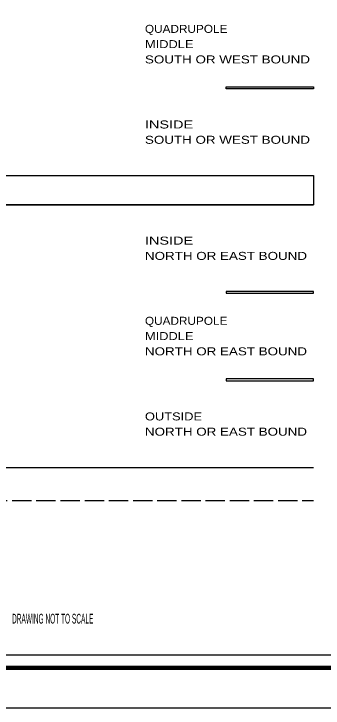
# Model space of a CAD drawing. Extents: x -556 to 1897, y -473 to 414.
# Drawn here: x -102 to 148, y -473 to 87 of the extents above; entities that cross this region are included whole.
import ezdxf
from ezdxf.enums import TextEntityAlignment as Align

# ---------------------------------------------------------------- set-up
doc = ezdxf.new("R2010")
doc.units = 0
doc.header["$LTSCALE"] = 2.6
doc.linetypes.add('LONG_DASHED', pattern=[7.5, 6, -1.5])
doc.layers.add('1', color=7, linetype='Continuous', lineweight=13)

msp = doc.modelspace()

# ---------------------------------------------------------------- linework, layer by layer
at = {"layer": '1', "lineweight": 25}
for p, q in [((-493.192, -43.16), (139.836, -43.16)), ((-493.192, -66.988), (139.836, -66.988)), ((-493.192, -278.894), (139.836, -278.894))]:
    msp.add_line(p, q, dxfattribs=at)
at = {"layer": '1', "linetype": 'LONG_DASHED', "lineweight": 25}
msp.add_line((-493.192, -305.531), (139.836, -305.531), dxfattribs=at)
at = {"layer": '1', "lineweight": 25}
for points in [[(578.23, 403.448), (578.23, -473.115), (-556.145, -473.115), (-556.145, 403.448)], [(543.266, 353.227), (-513.685, 353.227), (-513.685, -430.014), (543.266, -430.014)], [(69.498, 28.142), (139.836, 28.142), (139.836, 26.675), (69.498, 26.675)], [(-493.192, -43.16), (139.836, -43.16), (139.836, -66.988), (-493.192, -66.988)], [(69.498, -138.344), (139.836, -138.344), (139.836, -136.87), (69.498, -136.87)], [(69.498, -208.933), (139.836, -208.933), (139.836, -207.456), (69.498, -207.456)]]:
    msp.add_lwpolyline(points, close=True, dxfattribs=at)
at = {"layer": '1', "lineweight": 106}
msp.add_lwpolyline([(-526.329, -440.716), (554.561, -440.716), (554.561, 364.895), (-526.329, 364.895)], close=True, dxfattribs=at)

# ---------------------------------------------------------------- texts
at = {"layer": '1'}
for s, width, p in [('QUADRUPOLE', 1.1, (3.938, 71.825)), ('MIDDLE', 1.2, (3.938, 59.493)), ('SOUTH OR WEST BOUND', 1.25, (3.938, 47.163)), ('INSIDE', 1.35, (3.938, -5.339)), ('SOUTH OR WEST BOUND', 1.25, (3.938, -17.683)), ('INSIDE', 1.35, (3.938, -99.062)), ('NORTH OR EAST BOUND', 1.25, (3.938, -111.393)), ('QUADRUPOLE', 1.1, (3.938, -163.783)), ('MIDDLE', 1.2, (3.938, -176.101)), ('NORTH OR EAST BOUND', 1.25, (3.938, -188.422)), ('OUTSIDE', 1.2, (3.938, -240.945)), ('NORTH OR EAST BOUND', 1.25, (3.938, -253.264))]:
    msp.add_text(s, height=6.458, dxfattribs=dict(at, width=width)).set_placement(p)
at = {"layer": '1', "width": 0.4}
msp.add_text('DRAWING NOT TO SCALE', height=7.886, dxfattribs=at).set_placement((-70.474, -404.87), align=Align.CENTER)

doc.saveas('drawing.dxf')
